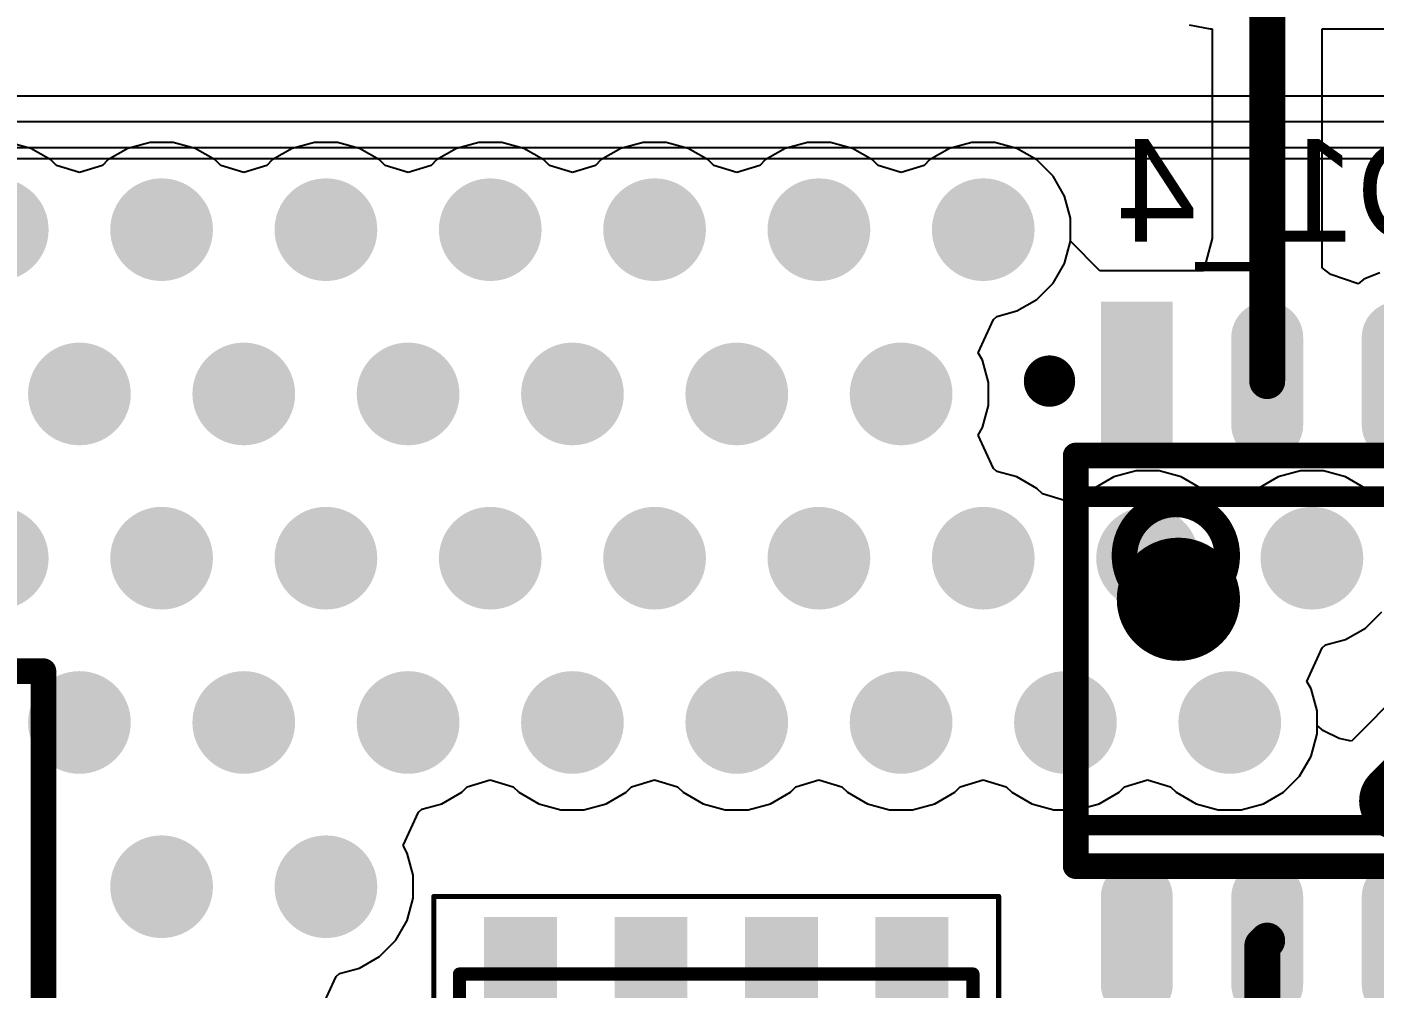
# Model space of a CAD drawing. Header units: inches. Extents: x 0 to 106, y 0 to 106.
# Drawn here: x 23.29 to 36.4, y 48.81 to 58.18 of the extents above; entities that cross this region are included whole.
import ezdxf

# ---------------------------------------------------------------- set-up
doc = ezdxf.new("R2010")
doc.units = ezdxf.units.IN
for name, color, linetype in [('Board Shape', 56, 'Continuous'), ('Bottom Layer', 5, 'Continuous'), ('Bottom Overlay', 54, 'Continuous'), ('Bottom Paste', 16, 'Continuous'), ('Bottom Solder', 6, 'Continuous'), ('Layer 1', 16, 'Continuous'), ('Layer 2', 76, 'Continuous'), ('Mechanical 13', 56, 'Continuous'), ('Mechanical 15', 56, 'Continuous'), ('Top Layer', 1, 'Continuous'), ('Top Overlay', 2, 'Continuous'), ('Top Paste', 8, 'Continuous'), ('Top Solder', 216, 'Continuous'), ('Via Holes', 16, 'Continuous')]:
    doc.layers.add(name, color=color, linetype=linetype)
doc.styles.add('Arial', font='', dxfattribs={"height": 0.2})
doc.styles.get('Arial').set_extended_font_data('Arial')

# ---------------------------------------------------------------- blocks, each defined once
blk = doc.blocks.new('SOIC_8_B_247')
at = {"layer": 'Bottom Layer'}
h = blk.add_hatch(color=5, dxfattribs=at)
edge = h.paths.add_edge_path()
edge.add_arc((-3.15, 1.905), 0.3, 90, 270)
edge.add_line((-3.15, 1.605), (-2.3, 1.605))
edge.add_arc((-2.3, 1.905), 0.3, 270, 450)
edge.add_line((-2.3, 2.205), (-3.15, 2.205))
h = blk.add_hatch(color=5, dxfattribs=at)
edge = h.paths.add_edge_path()
edge.add_arc((2.3, 1.905), 0.3, 90, 270)
edge.add_line((2.3, 1.605), (3.15, 1.605))
edge.add_arc((3.15, 1.905), 0.3, 270, 450)
edge.add_line((3.15, 2.205), (2.3, 2.205))
h = blk.add_hatch(color=5, dxfattribs=at)
edge = h.paths.add_edge_path()
edge.add_arc((-3.15, 0.635), 0.3, 90, 270)
edge.add_line((-3.15, 0.335), (-2.3, 0.335))
edge.add_arc((-2.3, 0.635), 0.3, 270, 450)
edge.add_line((-2.3, 0.935), (-3.15, 0.935))
h = blk.add_hatch(color=5, dxfattribs=at)
edge = h.paths.add_edge_path()
edge.add_arc((2.3, 0.635), 0.3, 90, 270)
edge.add_line((2.3, 0.335), (3.15, 0.335))
edge.add_arc((3.15, 0.635), 0.3, 270, 450)
edge.add_line((3.15, 0.935), (2.3, 0.935))
h = blk.add_hatch(color=5, dxfattribs=at)
edge = h.paths.add_edge_path()
edge.add_arc((-3.15, -0.635), 0.3, 90, 270)
edge.add_line((-3.15, -0.935), (-2.3, -0.935))
edge.add_arc((-2.3, -0.635), 0.3, 270, 450)
edge.add_line((-2.3, -0.335), (-3.15, -0.335))
h = blk.add_hatch(color=5, dxfattribs=at)
edge = h.paths.add_edge_path()
edge.add_arc((2.3, -0.635), 0.3, 90, 270)
edge.add_line((2.3, -0.935), (3.15, -0.935))
edge.add_arc((3.15, -0.635), 0.3, 270, 450)
edge.add_line((3.15, -0.335), (2.3, -0.335))
blk.add_hatch(color=5, dxfattribs=at).paths.add_polyline_path([(-2, -1.605), (-2, -2.205), (-3.45, -2.205), (-3.45, -1.605)])
h = blk.add_hatch(color=5, dxfattribs=at)
edge = h.paths.add_edge_path()
edge.add_arc((2.3, -1.905), 0.3, 90, 270)
edge.add_line((2.3, -2.205), (3.15, -2.205))
edge.add_arc((3.15, -1.905), 0.3, 270, 450)
edge.add_line((3.15, -1.605), (2.3, -1.605))
at = {"layer": 'Bottom Paste'}
h = blk.add_hatch(color=16, dxfattribs=at)
edge = h.paths.add_edge_path()
edge.add_arc((-3.15, 1.905), 0.3, 90, 270)
edge.add_line((-3.15, 1.605), (-2.3, 1.605))
edge.add_arc((-2.3, 1.905), 0.3, 270, 450)
edge.add_line((-2.3, 2.205), (-3.15, 2.205))
h = blk.add_hatch(color=16, dxfattribs=at)
edge = h.paths.add_edge_path()
edge.add_arc((2.3, 1.905), 0.3, 90, 270)
edge.add_line((2.3, 1.605), (3.15, 1.605))
edge.add_arc((3.15, 1.905), 0.3, 270, 450)
edge.add_line((3.15, 2.205), (2.3, 2.205))
h = blk.add_hatch(color=16, dxfattribs=at)
edge = h.paths.add_edge_path()
edge.add_arc((-3.15, 0.635), 0.3, 90, 270)
edge.add_line((-3.15, 0.335), (-2.3, 0.335))
edge.add_arc((-2.3, 0.635), 0.3, 270, 450)
edge.add_line((-2.3, 0.935), (-3.15, 0.935))
h = blk.add_hatch(color=16, dxfattribs=at)
edge = h.paths.add_edge_path()
edge.add_arc((2.3, 0.635), 0.3, 90, 270)
edge.add_line((2.3, 0.335), (3.15, 0.335))
edge.add_arc((3.15, 0.635), 0.3, 270, 450)
edge.add_line((3.15, 0.935), (2.3, 0.935))
h = blk.add_hatch(color=16, dxfattribs=at)
edge = h.paths.add_edge_path()
edge.add_arc((-3.15, -0.635), 0.3, 90, 270)
edge.add_line((-3.15, -0.935), (-2.3, -0.935))
edge.add_arc((-2.3, -0.635), 0.3, 270, 450)
edge.add_line((-2.3, -0.335), (-3.15, -0.335))
h = blk.add_hatch(color=16, dxfattribs=at)
edge = h.paths.add_edge_path()
edge.add_arc((2.3, -0.635), 0.3, 90, 270)
edge.add_line((2.3, -0.935), (3.15, -0.935))
edge.add_arc((3.15, -0.635), 0.3, 270, 450)
edge.add_line((3.15, -0.335), (2.3, -0.335))
blk.add_hatch(color=16, dxfattribs=at).paths.add_polyline_path([(-2, -1.605), (-2, -2.205), (-3.45, -2.205), (-3.45, -1.605)])
h = blk.add_hatch(color=16, dxfattribs=at)
edge = h.paths.add_edge_path()
edge.add_arc((2.3, -1.905), 0.3, 90, 270)
edge.add_line((2.3, -2.205), (3.15, -2.205))
edge.add_arc((3.15, -1.905), 0.3, 270, 450)
edge.add_line((3.15, -1.605), (2.3, -1.605))
at = {"layer": 'Bottom Solder'}
h = blk.add_hatch(color=6, dxfattribs=at)
edge = h.paths.add_edge_path()
edge.add_arc((-3.15, 1.905), 0.35, 90, 270)
edge.add_line((-3.15, 1.555), (-2.3, 1.555))
edge.add_arc((-2.3, 1.905), 0.35, 270, 450)
edge.add_line((-2.3, 2.255), (-3.15, 2.255))
h = blk.add_hatch(color=6, dxfattribs=at)
edge = h.paths.add_edge_path()
edge.add_arc((2.3, 1.905), 0.35, 90, 270)
edge.add_line((2.3, 1.555), (3.15, 1.555))
edge.add_arc((3.15, 1.905), 0.35, 270, 450)
edge.add_line((3.15, 2.255), (2.3, 2.255))
h = blk.add_hatch(color=6, dxfattribs=at)
edge = h.paths.add_edge_path()
edge.add_arc((-3.15, 0.635), 0.35, 90, 270)
edge.add_line((-3.15, 0.285), (-2.3, 0.285))
edge.add_arc((-2.3, 0.635), 0.35, 270, 450)
edge.add_line((-2.3, 0.985), (-3.15, 0.985))
h = blk.add_hatch(color=6, dxfattribs=at)
edge = h.paths.add_edge_path()
edge.add_arc((2.3, 0.635), 0.35, 90, 270)
edge.add_line((2.3, 0.285), (3.15, 0.285))
edge.add_arc((3.15, 0.635), 0.35, 270, 450)
edge.add_line((3.15, 0.985), (2.3, 0.985))
h = blk.add_hatch(color=6, dxfattribs=at)
edge = h.paths.add_edge_path()
edge.add_arc((-3.15, -0.635), 0.35, 90, 270)
edge.add_line((-3.15, -0.985), (-2.3, -0.985))
edge.add_arc((-2.3, -0.635), 0.35, 270, 450)
edge.add_line((-2.3, -0.285), (-3.15, -0.285))
h = blk.add_hatch(color=6, dxfattribs=at)
edge = h.paths.add_edge_path()
edge.add_arc((2.3, -0.635), 0.35, 90, 270)
edge.add_line((2.3, -0.985), (3.15, -0.985))
edge.add_arc((3.15, -0.635), 0.35, 270, 450)
edge.add_line((3.15, -0.285), (2.3, -0.285))
blk.add_hatch(color=6, dxfattribs=at).paths.add_polyline_path([(-1.95, -1.555), (-1.95, -2.255), (-3.5, -2.255), (-3.5, -1.555)])
h = blk.add_hatch(color=6, dxfattribs=at)
edge = h.paths.add_edge_path()
edge.add_arc((2.3, -1.905), 0.35, 90, 270)
edge.add_line((2.3, -2.255), (3.15, -2.255))
edge.add_arc((3.15, -1.905), 0.35, 270, 450)
edge.add_line((3.15, -1.555), (2.3, -1.555))
at = {"layer": 'Bottom Overlay'}
for points in [[(1.6, 2.5, 0.2, 0.2, 0), (-1.6, 2.5, 0.2, 0.2, 0)], [(-1.6, -2.5, 0.2, 0.2, 0), (-1.6, 2.5, 0.2, 0.2, 0)], [(1.6, -2.5, 0.2, 0.2, 0), (1.6, 2.5, 0.2, 0.2, 0)], [(1.6, -2.5, 0.2, 0.2, 0), (-1.6, -2.5, 0.2, 0.2, 0)]]:
    blk.add_lwpolyline(points, format="xyseb", dxfattribs=at)
for points in [[(-1.65, 2.5, 0.1, 0.1, 1), (-1.55, 2.5, 0.1, 0.1, 1)], [(-1.65, 2.5, 0.1, 0.1, 1), (-1.55, 2.5, 0.1, 0.1, 1)], [(1.55, 2.5, 0.1, 0.1, 1), (1.65, 2.5, 0.1, 0.1, 1)], [(1.55, 2.5, 0.1, 0.1, 1), (1.65, 2.5, 0.1, 0.1, 1)], [(-0.3, -1.5, 0.6, 0.6, 1), (-0.9, -1.5, 0.6, 0.6, 1)], [(-1.05, -1.5, 0.3, 0.3, 1), (-0.75, -1.5, 0.3, 0.3, 1)], [(-0.45, -1.5, 0.3, 0.3, 1), (-0.15, -1.5, 0.3, 0.3, 1)], [(-1.65, -2.5, 0.1, 0.1, 1), (-1.55, -2.5, 0.1, 0.1, 1)], [(-1.65, -2.5, 0.1, 0.1, 1), (-1.55, -2.5, 0.1, 0.1, 1)], [(1.55, -2.5, 0.1, 0.1, 1), (1.65, -2.5, 0.1, 0.1, 1)], [(1.55, -2.5, 0.1, 0.1, 1), (1.65, -2.5, 0.1, 0.1, 1)], [(-2.6, -2.755, 0.25, 0.25, 1), (-2.85, -2.755, 0.25, 0.25, 1)], [(-2.913, -2.755, 0.125, 0.125, 1), (-2.788, -2.755, 0.125, 0.125, 1)], [(-2.662, -2.755, 0.125, 0.125, 1), (-2.538, -2.755, 0.125, 0.125, 1)]]:
    blk.add_lwpolyline(points, format="xyseb", close=True, dxfattribs=at)
at = {"layer": 'Mechanical 13'}
for points in [[(-2, -2.5, 0.25, 0.25, 0), (-2, 2.5, 0.25, 0.25, 0)], [(2, 2.5, 0.25, 0.25, 0), (-2, 2.5, 0.25, 0.25, 0)], [(2, -2.5, 0.25, 0.25, 0), (2, 2.5, 0.25, 0.25, 0)], [(2, -2.5, 0.25, 0.25, 0), (-2, -2.5, 0.25, 0.25, 0)]]:
    blk.add_lwpolyline(points, format="xyseb", dxfattribs=at)
for points in [[(-2.063, 2.5, 0.125, 0.125, 1), (-1.938, 2.5, 0.125, 0.125, 1)], [(-2.063, 2.5, 0.125, 0.125, 1), (-1.938, 2.5, 0.125, 0.125, 1)], [(1.937, 2.5, 0.125, 0.125, 1), (2.062, 2.5, 0.125, 0.125, 1)], [(1.937, 2.5, 0.125, 0.125, 1), (2.062, 2.5, 0.125, 0.125, 1)], [(-0.525, -1.525, 0.25, 0.25, 1), (-1.525, -1.525, 0.25, 0.25, 1)], [(-1.587, -1.525, 0.125, 0.125, 1), (-1.463, -1.525, 0.125, 0.125, 1)], [(-0.588, -1.525, 0.125, 0.125, 1), (-0.463, -1.525, 0.125, 0.125, 1)], [(-2.063, -2.5, 0.125, 0.125, 1), (-1.938, -2.5, 0.125, 0.125, 1)], [(-2.063, -2.5, 0.125, 0.125, 1), (-1.938, -2.5, 0.125, 0.125, 1)], [(1.937, -2.5, 0.125, 0.125, 1), (2.062, -2.5, 0.125, 0.125, 1)], [(1.937, -2.5, 0.125, 0.125, 1), (2.062, -2.5, 0.125, 0.125, 1)]]:
    blk.add_lwpolyline(points, format="xyseb", close=True, dxfattribs=at)
blk = doc.blocks.new('XT90PB_M_261')
at = {"layer": 'Top Overlay'}
for points in [[(10.9, 4.95, 0.25, 0.25, 0), (-9.9, 4.95, 0.25, 0.25, 0)], [(-9.9, 0, 0.25, 0.25, 0), (-9.9, 4.95, 0.25, 0.25, 0)]]:
    blk.add_lwpolyline(points, format="xyseb", dxfattribs=at)
blk.add_lwpolyline([(-9.962, 4.95, 0.125, 0.125, 1), (-9.838, 4.95, 0.125, 0.125, 1)], format="xyseb", close=True, dxfattribs=at)
blk.add_lwpolyline([(-9.962, 4.95, 0.125, 0.125, 1), (-9.838, 4.95, 0.125, 0.125, 1)], format="xyseb", close=True, dxfattribs=at)
blk = doc.blocks.new('PQFN_5_6_277')
at = {"layer": 'Top Layer'}
for points in [[(-3.455, 2.21), (-2.035, 2.21), (-2.035, 1.6), (-3.455, 1.6)], [(3.455, 1.6), (2.035, 1.6), (2.035, 2.21), (3.455, 2.21)], [(-1.215, 1.955), (2.535, 1.955), (2.535, -1.955), (-1.215, -1.955)], [(-3.455, 0.94), (-2.035, 0.94), (-2.035, 0.33), (-3.455, 0.33)], [(3.455, 0.33), (2.035, 0.33), (2.035, 0.94), (3.455, 0.94)], [(-3.455, -0.33), (-2.035, -0.33), (-2.035, -0.94), (-3.455, -0.94)], [(3.455, -0.94), (2.035, -0.94), (2.035, -0.33), (3.455, -0.33)], [(-3.455, -1.6), (-2.035, -1.6), (-2.035, -2.21), (-3.455, -2.21)], [(3.455, -2.21), (2.035, -2.21), (2.035, -1.6), (3.455, -1.6)]]:
    blk.add_hatch(color=1, dxfattribs=at).paths.add_polyline_path(points)
at = {"layer": 'Top Paste'}
for points in [[(-3.455, 2.21), (-2.035, 2.21), (-2.035, 1.6), (-3.455, 1.6)], [(3.455, 1.6), (2.035, 1.6), (2.035, 2.21), (3.455, 2.21)], [(-3.455, 0.94), (-2.035, 0.94), (-2.035, 0.33), (-3.455, 0.33)], [(3.455, 0.33), (2.035, 0.33), (2.035, 0.94), (3.455, 0.94)], [(-3.455, -0.33), (-2.035, -0.33), (-2.035, -0.94), (-3.455, -0.94)], [(3.455, -0.94), (2.035, -0.94), (2.035, -0.33), (3.455, -0.33)], [(-3.455, -1.6), (-2.035, -1.6), (-2.035, -2.21), (-3.455, -2.21)], [(3.455, -2.21), (2.035, -2.21), (2.035, -1.6), (3.455, -1.6)]]:
    blk.add_hatch(color=8, dxfattribs=at).paths.add_polyline_path(points)
at = {"layer": 'Top Solder'}
for points in [[(-3.505, 2.26), (-1.985, 2.26), (-1.985, 1.55), (-3.505, 1.55)], [(3.505, 1.55), (1.985, 1.55), (1.985, 2.26), (3.505, 2.26)], [(-1.265, 2.005), (2.585, 2.005), (2.585, -2.005), (-1.265, -2.005)], [(-3.505, 0.99), (-1.985, 0.99), (-1.985, 0.28), (-3.505, 0.28)], [(3.505, 0.28), (1.985, 0.28), (1.985, 0.99), (3.505, 0.99)], [(-3.505, -0.28), (-1.985, -0.28), (-1.985, -0.99), (-3.505, -0.99)], [(3.505, -0.99), (1.985, -0.99), (1.985, -0.28), (3.505, -0.28)], [(-3.505, -1.55), (-1.985, -1.55), (-1.985, -2.26), (-3.505, -2.26)], [(3.505, -2.26), (1.985, -2.26), (1.985, -1.55), (3.505, -1.55)]]:
    blk.add_hatch(color=216, dxfattribs=at).paths.add_polyline_path(points)
at = {"layer": 'Mechanical 13'}
for points in [[(-2.95, 2.5, 0.127, 0.127, 0), (2.95, 2.5, 0.127, 0.127, 0)], [(-2.95, 2.5, 0.127, 0.127, 0), (-2.95, -2.5, 0.127, 0.127, 0)], [(2.95, 2.5, 0.127, 0.127, 0), (2.95, -2.5, 0.127, 0.127, 0)], [(-2.95, -2.5, 0.127, 0.127, 0), (2.95, -2.5, 0.127, 0.127, 0)]]:
    blk.add_lwpolyline(points, format="xyseb", dxfattribs=at)
for points in [[(-2.982, 2.5, 0.0635, 0.0635, 1), (-2.918, 2.5, 0.0635, 0.0635, 1)], [(-2.982, 2.5, 0.0635, 0.0635, 1), (-2.918, 2.5, 0.0635, 0.0635, 1)], [(2.918, 2.5, 0.0635, 0.0635, 1), (2.982, 2.5, 0.0635, 0.0635, 1)], [(2.918, 2.5, 0.0635, 0.0635, 1), (2.982, 2.5, 0.0635, 0.0635, 1)], [(-3.805, 1.905, 0.2, 0.2, 1), (-4.005, 1.905, 0.2, 0.2, 1)], [(-4.055, 1.905, 0.1, 0.1, 1), (-3.955, 1.905, 0.1, 0.1, 1)], [(-3.855, 1.905, 0.1, 0.1, 1), (-3.755, 1.905, 0.1, 0.1, 1)], [(-2.982, -2.5, 0.0635, 0.0635, 1), (-2.918, -2.5, 0.0635, 0.0635, 1)], [(-2.982, -2.5, 0.0635, 0.0635, 1), (-2.918, -2.5, 0.0635, 0.0635, 1)], [(2.918, -2.5, 0.0635, 0.0635, 1), (2.982, -2.5, 0.0635, 0.0635, 1)], [(2.918, -2.5, 0.0635, 0.0635, 1), (2.982, -2.5, 0.0635, 0.0635, 1)]]:
    blk.add_lwpolyline(points, format="xyseb", close=True, dxfattribs=at)
at = {"layer": 'Mechanical 15'}
for points in [[(-3.705, 2.75, 0.05, 0.05, 0), (3.705, 2.75, 0.05, 0.05, 0)], [(-3.705, 2.75, 0.05, 0.05, 0), (-3.705, -2.75, 0.05, 0.05, 0)], [(3.705, 2.75, 0.05, 0.05, 0), (3.705, -2.75, 0.05, 0.05, 0)], [(-3.705, -2.75, 0.05, 0.05, 0), (3.705, -2.75, 0.05, 0.05, 0)]]:
    blk.add_lwpolyline(points, format="xyseb", dxfattribs=at)
for points in [[(-3.717, 2.75, 0.025, 0.025, 1), (-3.692, 2.75, 0.025, 0.025, 1)], [(-3.717, 2.75, 0.025, 0.025, 1), (-3.692, 2.75, 0.025, 0.025, 1)], [(3.692, 2.75, 0.025, 0.025, 1), (3.717, 2.75, 0.025, 0.025, 1)], [(3.692, 2.75, 0.025, 0.025, 1), (3.717, 2.75, 0.025, 0.025, 1)], [(-3.717, -2.75, 0.025, 0.025, 1), (-3.692, -2.75, 0.025, 0.025, 1)], [(-3.717, -2.75, 0.025, 0.025, 1), (-3.692, -2.75, 0.025, 0.025, 1)], [(3.692, -2.75, 0.025, 0.025, 1), (3.717, -2.75, 0.025, 0.025, 1)], [(3.692, -2.75, 0.025, 0.025, 1), (3.717, -2.75, 0.025, 0.025, 1)]]:
    blk.add_lwpolyline(points, format="xyseb", close=True, dxfattribs=at)
at = {"layer": 'Top Overlay'}
for points in [[(-1.651, 2.54, 0.15, 0.15, 0), (1.905, 2.54, 0.15, 0.15, 0)], [(-1.651, -2.54, 0.15, 0.15, 0), (1.905, -2.54, 0.15, 0.15, 0)]]:
    blk.add_lwpolyline(points, format="xyseb", dxfattribs=at)
for points in [[(-1.689, 2.54, 0.075, 0.075, 1), (-1.613, 2.54, 0.075, 0.075, 1)], [(1.867, 2.54, 0.075, 0.075, 1), (1.943, 2.54, 0.075, 0.075, 1)], [(-3.805, 1.905, 0.2, 0.2, 1), (-4.005, 1.905, 0.2, 0.2, 1)], [(-4.055, 1.905, 0.1, 0.1, 1), (-3.955, 1.905, 0.1, 0.1, 1)], [(-3.855, 1.905, 0.1, 0.1, 1), (-3.755, 1.905, 0.1, 0.1, 1)], [(-1.689, -2.54, 0.075, 0.075, 1), (-1.613, -2.54, 0.075, 0.075, 1)], [(1.867, -2.54, 0.075, 0.075, 1), (1.943, -2.54, 0.075, 0.075, 1)]]:
    blk.add_lwpolyline(points, format="xyseb", close=True, dxfattribs=at)
at = {"layer": 'Top Paste'}
for p, q in [((-0.865, 0.175), (-0.865, 1.615)), ((-0.865, 1.615), (0.235, 1.615)), ((0.235, 1.615), (0.235, 0.175)), ((0.585, 0.175), (0.585, 1.615)), ((0.585, 1.615), (1.685, 1.615)), ((1.685, 1.615), (1.685, 0.175)), ((0.235, 0.175), (-0.865, 0.175)), ((1.685, 0.175), (0.585, 0.175)), ((-0.865, -1.615), (-0.865, -0.175)), ((-0.865, -0.175), (0.235, -0.175)), ((0.235, -0.175), (0.235, -1.615)), ((0.585, -1.615), (0.585, -0.175)), ((0.585, -0.175), (1.685, -0.175)), ((1.685, -0.175), (1.685, -1.615)), ((0.235, -1.615), (-0.865, -1.615)), ((1.685, -1.615), (0.585, -1.615))]:
    blk.add_line(p, q, dxfattribs=at)

msp = doc.modelspace()

# ---------------------------------------------------------------- hatches: boundary and pattern name
at = {"layer": 'Bottom Layer'}
h = msp.add_hatch(color=5, dxfattribs=at)
edge = h.paths.add_edge_path()
edge.add_arc((23, 56.2), 0.5, 0, 360)
h = msp.add_hatch(color=5, dxfattribs=at)
edge = h.paths.add_edge_path()
edge.add_arc((24.6, 56.2), 0.5, 0, 360)
h = msp.add_hatch(color=5, dxfattribs=at)
edge = h.paths.add_edge_path()
edge.add_arc((26.2, 56.2), 0.5, 0, 360)
h = msp.add_hatch(color=5, dxfattribs=at)
edge = h.paths.add_edge_path()
edge.add_arc((27.8, 56.2), 0.5, 0, 360)
h = msp.add_hatch(color=5, dxfattribs=at)
edge = h.paths.add_edge_path()
edge.add_arc((29.4, 56.2), 0.5, 0, 360)
h = msp.add_hatch(color=5, dxfattribs=at)
edge = h.paths.add_edge_path()
edge.add_arc((31, 56.2), 0.5, 0, 360)
h = msp.add_hatch(color=5, dxfattribs=at)
edge = h.paths.add_edge_path()
edge.add_arc((32.6, 56.2), 0.5, 0, 360)
h = msp.add_hatch(color=5, dxfattribs=at)
edge = h.paths.add_edge_path()
edge.add_arc((23.8, 54.6), 0.5, 0, 360)
h = msp.add_hatch(color=5, dxfattribs=at)
edge = h.paths.add_edge_path()
edge.add_arc((25.4, 54.6), 0.5, 0, 360)
h = msp.add_hatch(color=5, dxfattribs=at)
edge = h.paths.add_edge_path()
edge.add_arc((27, 54.6), 0.5, 0, 360)
h = msp.add_hatch(color=5, dxfattribs=at)
edge = h.paths.add_edge_path()
edge.add_arc((28.6, 54.6), 0.5, 0, 360)
h = msp.add_hatch(color=5, dxfattribs=at)
edge = h.paths.add_edge_path()
edge.add_arc((30.2, 54.6), 0.5, 0, 360)
h = msp.add_hatch(color=5, dxfattribs=at)
edge = h.paths.add_edge_path()
edge.add_arc((31.8, 54.6), 0.5, 0, 360)
h = msp.add_hatch(color=5, dxfattribs=at)
edge = h.paths.add_edge_path()
edge.add_arc((23, 53), 0.5, 0, 360)
h = msp.add_hatch(color=5, dxfattribs=at)
edge = h.paths.add_edge_path()
edge.add_arc((24.6, 53), 0.5, 0, 360)
h = msp.add_hatch(color=5, dxfattribs=at)
edge = h.paths.add_edge_path()
edge.add_arc((26.2, 53), 0.5, 0, 360)
h = msp.add_hatch(color=5, dxfattribs=at)
edge = h.paths.add_edge_path()
edge.add_arc((27.8, 53), 0.5, 0, 360)
h = msp.add_hatch(color=5, dxfattribs=at)
edge = h.paths.add_edge_path()
edge.add_arc((29.4, 53), 0.5, 0, 360)
h = msp.add_hatch(color=5, dxfattribs=at)
edge = h.paths.add_edge_path()
edge.add_arc((31, 53), 0.5, 0, 360)
h = msp.add_hatch(color=5, dxfattribs=at)
edge = h.paths.add_edge_path()
edge.add_arc((32.6, 53), 0.5, 0, 360)
h = msp.add_hatch(color=5, dxfattribs=at)
edge = h.paths.add_edge_path()
edge.add_arc((34.2, 53), 0.5, 0, 360)
h = msp.add_hatch(color=5, dxfattribs=at)
edge = h.paths.add_edge_path()
edge.add_arc((35.8, 53), 0.5, 0, 360)
h = msp.add_hatch(color=5, dxfattribs=at)
edge = h.paths.add_edge_path()
edge.add_arc((23.8, 51.4), 0.5, 0, 360)
h = msp.add_hatch(color=5, dxfattribs=at)
edge = h.paths.add_edge_path()
edge.add_arc((25.4, 51.4), 0.5, 0, 360)
h = msp.add_hatch(color=5, dxfattribs=at)
edge = h.paths.add_edge_path()
edge.add_arc((27, 51.4), 0.5, 0, 360)
h = msp.add_hatch(color=5, dxfattribs=at)
edge = h.paths.add_edge_path()
edge.add_arc((28.6, 51.4), 0.5, 0, 360)
h = msp.add_hatch(color=5, dxfattribs=at)
edge = h.paths.add_edge_path()
edge.add_arc((30.2, 51.4), 0.5, 0, 360)
h = msp.add_hatch(color=5, dxfattribs=at)
edge = h.paths.add_edge_path()
edge.add_arc((31.8, 51.4), 0.5, 0, 360)
h = msp.add_hatch(color=5, dxfattribs=at)
edge = h.paths.add_edge_path()
edge.add_arc((33.4, 51.4), 0.5, 0, 360)
h = msp.add_hatch(color=5, dxfattribs=at)
edge = h.paths.add_edge_path()
edge.add_arc((35, 51.4), 0.5, 0, 360)
h = msp.add_hatch(color=5, dxfattribs=at)
edge = h.paths.add_edge_path()
edge.add_arc((24.6, 49.8), 0.5, 0, 360)
h = msp.add_hatch(color=5, dxfattribs=at)
edge = h.paths.add_edge_path()
edge.add_arc((26.2, 49.8), 0.5, 0, 360)
at = {"layer": 'Layer 1'}
h = msp.add_hatch(color=16, dxfattribs=at)
edge = h.paths.add_edge_path()
edge.add_arc((23, 56.2), 0.5, 0, 360)
h = msp.add_hatch(color=16, dxfattribs=at)
edge = h.paths.add_edge_path()
edge.add_arc((24.6, 56.2), 0.5, 0, 360)
h = msp.add_hatch(color=16, dxfattribs=at)
edge = h.paths.add_edge_path()
edge.add_arc((26.2, 56.2), 0.5, 0, 360)
h = msp.add_hatch(color=16, dxfattribs=at)
edge = h.paths.add_edge_path()
edge.add_arc((27.8, 56.2), 0.5, 0, 360)
h = msp.add_hatch(color=16, dxfattribs=at)
edge = h.paths.add_edge_path()
edge.add_arc((29.4, 56.2), 0.5, 0, 360)
h = msp.add_hatch(color=16, dxfattribs=at)
edge = h.paths.add_edge_path()
edge.add_arc((31, 56.2), 0.5, 0, 360)
h = msp.add_hatch(color=16, dxfattribs=at)
edge = h.paths.add_edge_path()
edge.add_arc((32.6, 56.2), 0.5, 0, 360)
h = msp.add_hatch(color=16, dxfattribs=at)
edge = h.paths.add_edge_path()
edge.add_arc((23.8, 54.6), 0.5, 0, 360)
h = msp.add_hatch(color=16, dxfattribs=at)
edge = h.paths.add_edge_path()
edge.add_arc((25.4, 54.6), 0.5, 0, 360)
h = msp.add_hatch(color=16, dxfattribs=at)
edge = h.paths.add_edge_path()
edge.add_arc((27, 54.6), 0.5, 0, 360)
h = msp.add_hatch(color=16, dxfattribs=at)
edge = h.paths.add_edge_path()
edge.add_arc((28.6, 54.6), 0.5, 0, 360)
h = msp.add_hatch(color=16, dxfattribs=at)
edge = h.paths.add_edge_path()
edge.add_arc((30.2, 54.6), 0.5, 0, 360)
h = msp.add_hatch(color=16, dxfattribs=at)
edge = h.paths.add_edge_path()
edge.add_arc((31.8, 54.6), 0.5, 0, 360)
h = msp.add_hatch(color=16, dxfattribs=at)
edge = h.paths.add_edge_path()
edge.add_arc((23, 53), 0.5, 0, 360)
h = msp.add_hatch(color=16, dxfattribs=at)
edge = h.paths.add_edge_path()
edge.add_arc((24.6, 53), 0.5, 0, 360)
h = msp.add_hatch(color=16, dxfattribs=at)
edge = h.paths.add_edge_path()
edge.add_arc((26.2, 53), 0.5, 0, 360)
h = msp.add_hatch(color=16, dxfattribs=at)
edge = h.paths.add_edge_path()
edge.add_arc((27.8, 53), 0.5, 0, 360)
h = msp.add_hatch(color=16, dxfattribs=at)
edge = h.paths.add_edge_path()
edge.add_arc((29.4, 53), 0.5, 0, 360)
h = msp.add_hatch(color=16, dxfattribs=at)
edge = h.paths.add_edge_path()
edge.add_arc((31, 53), 0.5, 0, 360)
h = msp.add_hatch(color=16, dxfattribs=at)
edge = h.paths.add_edge_path()
edge.add_arc((32.6, 53), 0.5, 0, 360)
h = msp.add_hatch(color=16, dxfattribs=at)
edge = h.paths.add_edge_path()
edge.add_arc((34.2, 53), 0.5, 0, 360)
h = msp.add_hatch(color=16, dxfattribs=at)
edge = h.paths.add_edge_path()
edge.add_arc((35.8, 53), 0.5, 0, 360)
h = msp.add_hatch(color=16, dxfattribs=at)
edge = h.paths.add_edge_path()
edge.add_arc((23.8, 51.4), 0.5, 0, 360)
h = msp.add_hatch(color=16, dxfattribs=at)
edge = h.paths.add_edge_path()
edge.add_arc((25.4, 51.4), 0.5, 0, 360)
h = msp.add_hatch(color=16, dxfattribs=at)
edge = h.paths.add_edge_path()
edge.add_arc((27, 51.4), 0.5, 0, 360)
h = msp.add_hatch(color=16, dxfattribs=at)
edge = h.paths.add_edge_path()
edge.add_arc((28.6, 51.4), 0.5, 0, 360)
h = msp.add_hatch(color=16, dxfattribs=at)
edge = h.paths.add_edge_path()
edge.add_arc((30.2, 51.4), 0.5, 0, 360)
h = msp.add_hatch(color=16, dxfattribs=at)
edge = h.paths.add_edge_path()
edge.add_arc((31.8, 51.4), 0.5, 0, 360)
h = msp.add_hatch(color=16, dxfattribs=at)
edge = h.paths.add_edge_path()
edge.add_arc((33.4, 51.4), 0.5, 0, 360)
h = msp.add_hatch(color=16, dxfattribs=at)
edge = h.paths.add_edge_path()
edge.add_arc((35, 51.4), 0.5, 0, 360)
h = msp.add_hatch(color=16, dxfattribs=at)
edge = h.paths.add_edge_path()
edge.add_arc((24.6, 49.8), 0.5, 0, 360)
h = msp.add_hatch(color=16, dxfattribs=at)
edge = h.paths.add_edge_path()
edge.add_arc((26.2, 49.8), 0.5, 0, 360)
at = {"layer": 'Layer 2'}
h = msp.add_hatch(color=76, dxfattribs=at)
edge = h.paths.add_edge_path()
edge.add_arc((23, 56.2), 0.5, 0, 360)
h = msp.add_hatch(color=76, dxfattribs=at)
edge = h.paths.add_edge_path()
edge.add_arc((24.6, 56.2), 0.5, 0, 360)
h = msp.add_hatch(color=76, dxfattribs=at)
edge = h.paths.add_edge_path()
edge.add_arc((26.2, 56.2), 0.5, 0, 360)
h = msp.add_hatch(color=76, dxfattribs=at)
edge = h.paths.add_edge_path()
edge.add_arc((27.8, 56.2), 0.5, 0, 360)
h = msp.add_hatch(color=76, dxfattribs=at)
edge = h.paths.add_edge_path()
edge.add_arc((29.4, 56.2), 0.5, 0, 360)
h = msp.add_hatch(color=76, dxfattribs=at)
edge = h.paths.add_edge_path()
edge.add_arc((31, 56.2), 0.5, 0, 360)
h = msp.add_hatch(color=76, dxfattribs=at)
edge = h.paths.add_edge_path()
edge.add_arc((32.6, 56.2), 0.5, 0, 360)
h = msp.add_hatch(color=76, dxfattribs=at)
edge = h.paths.add_edge_path()
edge.add_arc((23.8, 54.6), 0.5, 0, 360)
h = msp.add_hatch(color=76, dxfattribs=at)
edge = h.paths.add_edge_path()
edge.add_arc((25.4, 54.6), 0.5, 0, 360)
h = msp.add_hatch(color=76, dxfattribs=at)
edge = h.paths.add_edge_path()
edge.add_arc((27, 54.6), 0.5, 0, 360)
h = msp.add_hatch(color=76, dxfattribs=at)
edge = h.paths.add_edge_path()
edge.add_arc((28.6, 54.6), 0.5, 0, 360)
h = msp.add_hatch(color=76, dxfattribs=at)
edge = h.paths.add_edge_path()
edge.add_arc((30.2, 54.6), 0.5, 0, 360)
h = msp.add_hatch(color=76, dxfattribs=at)
edge = h.paths.add_edge_path()
edge.add_arc((31.8, 54.6), 0.5, 0, 360)
h = msp.add_hatch(color=76, dxfattribs=at)
edge = h.paths.add_edge_path()
edge.add_arc((23, 53), 0.5, 0, 360)
h = msp.add_hatch(color=76, dxfattribs=at)
edge = h.paths.add_edge_path()
edge.add_arc((24.6, 53), 0.5, 0, 360)
h = msp.add_hatch(color=76, dxfattribs=at)
edge = h.paths.add_edge_path()
edge.add_arc((26.2, 53), 0.5, 0, 360)
h = msp.add_hatch(color=76, dxfattribs=at)
edge = h.paths.add_edge_path()
edge.add_arc((27.8, 53), 0.5, 0, 360)
h = msp.add_hatch(color=76, dxfattribs=at)
edge = h.paths.add_edge_path()
edge.add_arc((29.4, 53), 0.5, 0, 360)
h = msp.add_hatch(color=76, dxfattribs=at)
edge = h.paths.add_edge_path()
edge.add_arc((31, 53), 0.5, 0, 360)
h = msp.add_hatch(color=76, dxfattribs=at)
edge = h.paths.add_edge_path()
edge.add_arc((32.6, 53), 0.5, 0, 360)
h = msp.add_hatch(color=76, dxfattribs=at)
edge = h.paths.add_edge_path()
edge.add_arc((34.2, 53), 0.5, 0, 360)
h = msp.add_hatch(color=76, dxfattribs=at)
edge = h.paths.add_edge_path()
edge.add_arc((35.8, 53), 0.5, 0, 360)
h = msp.add_hatch(color=76, dxfattribs=at)
edge = h.paths.add_edge_path()
edge.add_arc((23.8, 51.4), 0.5, 0, 360)
h = msp.add_hatch(color=76, dxfattribs=at)
edge = h.paths.add_edge_path()
edge.add_arc((25.4, 51.4), 0.5, 0, 360)
h = msp.add_hatch(color=76, dxfattribs=at)
edge = h.paths.add_edge_path()
edge.add_arc((27, 51.4), 0.5, 0, 360)
h = msp.add_hatch(color=76, dxfattribs=at)
edge = h.paths.add_edge_path()
edge.add_arc((28.6, 51.4), 0.5, 0, 360)
h = msp.add_hatch(color=76, dxfattribs=at)
edge = h.paths.add_edge_path()
edge.add_arc((30.2, 51.4), 0.5, 0, 360)
h = msp.add_hatch(color=76, dxfattribs=at)
edge = h.paths.add_edge_path()
edge.add_arc((31.8, 51.4), 0.5, 0, 360)
h = msp.add_hatch(color=76, dxfattribs=at)
edge = h.paths.add_edge_path()
edge.add_arc((33.4, 51.4), 0.5, 0, 360)
h = msp.add_hatch(color=76, dxfattribs=at)
edge = h.paths.add_edge_path()
edge.add_arc((35, 51.4), 0.5, 0, 360)
h = msp.add_hatch(color=76, dxfattribs=at)
edge = h.paths.add_edge_path()
edge.add_arc((24.6, 49.8), 0.5, 0, 360)
h = msp.add_hatch(color=76, dxfattribs=at)
edge = h.paths.add_edge_path()
edge.add_arc((26.2, 49.8), 0.5, 0, 360)
at = {"layer": 'Top Layer'}
h = msp.add_hatch(color=1, dxfattribs=at)
edge = h.paths.add_edge_path()
edge.add_arc((23, 56.2), 0.5, 0, 360)
h = msp.add_hatch(color=1, dxfattribs=at)
edge = h.paths.add_edge_path()
edge.add_arc((24.6, 56.2), 0.5, 0, 360)
h = msp.add_hatch(color=1, dxfattribs=at)
edge = h.paths.add_edge_path()
edge.add_arc((26.2, 56.2), 0.5, 0, 360)
h = msp.add_hatch(color=1, dxfattribs=at)
edge = h.paths.add_edge_path()
edge.add_arc((27.8, 56.2), 0.5, 0, 360)
h = msp.add_hatch(color=1, dxfattribs=at)
edge = h.paths.add_edge_path()
edge.add_arc((29.4, 56.2), 0.5, 0, 360)
h = msp.add_hatch(color=1, dxfattribs=at)
edge = h.paths.add_edge_path()
edge.add_arc((31, 56.2), 0.5, 0, 360)
h = msp.add_hatch(color=1, dxfattribs=at)
edge = h.paths.add_edge_path()
edge.add_arc((32.6, 56.2), 0.5, 0, 360)
h = msp.add_hatch(color=1, dxfattribs=at)
edge = h.paths.add_edge_path()
edge.add_arc((23.8, 54.6), 0.5, 0, 360)
h = msp.add_hatch(color=1, dxfattribs=at)
edge = h.paths.add_edge_path()
edge.add_arc((25.4, 54.6), 0.5, 0, 360)
h = msp.add_hatch(color=1, dxfattribs=at)
edge = h.paths.add_edge_path()
edge.add_arc((27, 54.6), 0.5, 0, 360)
h = msp.add_hatch(color=1, dxfattribs=at)
edge = h.paths.add_edge_path()
edge.add_arc((28.6, 54.6), 0.5, 0, 360)
h = msp.add_hatch(color=1, dxfattribs=at)
edge = h.paths.add_edge_path()
edge.add_arc((30.2, 54.6), 0.5, 0, 360)
h = msp.add_hatch(color=1, dxfattribs=at)
edge = h.paths.add_edge_path()
edge.add_arc((31.8, 54.6), 0.5, 0, 360)
h = msp.add_hatch(color=1, dxfattribs=at)
edge = h.paths.add_edge_path()
edge.add_arc((23, 53), 0.5, 0, 360)
h = msp.add_hatch(color=1, dxfattribs=at)
edge = h.paths.add_edge_path()
edge.add_arc((24.6, 53), 0.5, 0, 360)
h = msp.add_hatch(color=1, dxfattribs=at)
edge = h.paths.add_edge_path()
edge.add_arc((26.2, 53), 0.5, 0, 360)
h = msp.add_hatch(color=1, dxfattribs=at)
edge = h.paths.add_edge_path()
edge.add_arc((27.8, 53), 0.5, 0, 360)
h = msp.add_hatch(color=1, dxfattribs=at)
edge = h.paths.add_edge_path()
edge.add_arc((29.4, 53), 0.5, 0, 360)
h = msp.add_hatch(color=1, dxfattribs=at)
edge = h.paths.add_edge_path()
edge.add_arc((31, 53), 0.5, 0, 360)
h = msp.add_hatch(color=1, dxfattribs=at)
edge = h.paths.add_edge_path()
edge.add_arc((32.6, 53), 0.5, 0, 360)
h = msp.add_hatch(color=1, dxfattribs=at)
edge = h.paths.add_edge_path()
edge.add_arc((34.2, 53), 0.5, 0, 360)
h = msp.add_hatch(color=1, dxfattribs=at)
edge = h.paths.add_edge_path()
edge.add_arc((35.8, 53), 0.5, 0, 360)
h = msp.add_hatch(color=1, dxfattribs=at)
edge = h.paths.add_edge_path()
edge.add_arc((23.8, 51.4), 0.5, 0, 360)
h = msp.add_hatch(color=1, dxfattribs=at)
edge = h.paths.add_edge_path()
edge.add_arc((25.4, 51.4), 0.5, 0, 360)
h = msp.add_hatch(color=1, dxfattribs=at)
edge = h.paths.add_edge_path()
edge.add_arc((27, 51.4), 0.5, 0, 360)
h = msp.add_hatch(color=1, dxfattribs=at)
edge = h.paths.add_edge_path()
edge.add_arc((28.6, 51.4), 0.5, 0, 360)
h = msp.add_hatch(color=1, dxfattribs=at)
edge = h.paths.add_edge_path()
edge.add_arc((30.2, 51.4), 0.5, 0, 360)
h = msp.add_hatch(color=1, dxfattribs=at)
edge = h.paths.add_edge_path()
edge.add_arc((31.8, 51.4), 0.5, 0, 360)
h = msp.add_hatch(color=1, dxfattribs=at)
edge = h.paths.add_edge_path()
edge.add_arc((33.4, 51.4), 0.5, 0, 360)
h = msp.add_hatch(color=1, dxfattribs=at)
edge = h.paths.add_edge_path()
edge.add_arc((35, 51.4), 0.5, 0, 360)
h = msp.add_hatch(color=1, dxfattribs=at)
edge = h.paths.add_edge_path()
edge.add_arc((24.6, 49.8), 0.5, 0, 360)
h = msp.add_hatch(color=1, dxfattribs=at)
edge = h.paths.add_edge_path()
edge.add_arc((26.2, 49.8), 0.5, 0, 360)
at = {"layer": 'Via Holes'}
h = msp.add_hatch(color=7, dxfattribs=at)
edge = h.paths.add_edge_path()
edge.add_arc((24.6, 56.2), 0.25, 0, 360)
h = msp.add_hatch(color=7, dxfattribs=at)
edge = h.paths.add_edge_path()
edge.add_arc((26.2, 56.2), 0.25, 0, 360)
h = msp.add_hatch(color=7, dxfattribs=at)
edge = h.paths.add_edge_path()
edge.add_arc((27.8, 56.2), 0.25, 0, 360)
h = msp.add_hatch(color=7, dxfattribs=at)
edge = h.paths.add_edge_path()
edge.add_arc((29.4, 56.2), 0.25, 0, 360)
h = msp.add_hatch(color=7, dxfattribs=at)
edge = h.paths.add_edge_path()
edge.add_arc((31, 56.2), 0.25, 0, 360)
h = msp.add_hatch(color=7, dxfattribs=at)
edge = h.paths.add_edge_path()
edge.add_arc((32.6, 56.2), 0.25, 0, 360)
h = msp.add_hatch(color=7, dxfattribs=at)
edge = h.paths.add_edge_path()
edge.add_arc((23.8, 54.6), 0.25, 0, 360)
h = msp.add_hatch(color=7, dxfattribs=at)
edge = h.paths.add_edge_path()
edge.add_arc((25.4, 54.6), 0.25, 0, 360)
h = msp.add_hatch(color=7, dxfattribs=at)
edge = h.paths.add_edge_path()
edge.add_arc((27, 54.6), 0.25, 0, 360)
h = msp.add_hatch(color=7, dxfattribs=at)
edge = h.paths.add_edge_path()
edge.add_arc((28.6, 54.6), 0.25, 0, 360)
h = msp.add_hatch(color=7, dxfattribs=at)
edge = h.paths.add_edge_path()
edge.add_arc((30.2, 54.6), 0.25, 0, 360)
h = msp.add_hatch(color=7, dxfattribs=at)
edge = h.paths.add_edge_path()
edge.add_arc((31.8, 54.6), 0.25, 0, 360)
h = msp.add_hatch(color=7, dxfattribs=at)
edge = h.paths.add_edge_path()
edge.add_arc((24.6, 53), 0.25, 0, 360)
h = msp.add_hatch(color=7, dxfattribs=at)
edge = h.paths.add_edge_path()
edge.add_arc((26.2, 53), 0.25, 0, 360)
h = msp.add_hatch(color=7, dxfattribs=at)
edge = h.paths.add_edge_path()
edge.add_arc((27.8, 53), 0.25, 0, 360)
h = msp.add_hatch(color=7, dxfattribs=at)
edge = h.paths.add_edge_path()
edge.add_arc((29.4, 53), 0.25, 0, 360)
h = msp.add_hatch(color=7, dxfattribs=at)
edge = h.paths.add_edge_path()
edge.add_arc((31, 53), 0.25, 0, 360)
h = msp.add_hatch(color=7, dxfattribs=at)
edge = h.paths.add_edge_path()
edge.add_arc((32.6, 53), 0.25, 0, 360)
h = msp.add_hatch(color=7, dxfattribs=at)
edge = h.paths.add_edge_path()
edge.add_arc((34.2, 53), 0.25, 0, 360)
h = msp.add_hatch(color=7, dxfattribs=at)
edge = h.paths.add_edge_path()
edge.add_arc((35.8, 53), 0.25, 0, 360)
h = msp.add_hatch(color=7, dxfattribs=at)
edge = h.paths.add_edge_path()
edge.add_arc((23.8, 51.4), 0.25, 0, 360)
h = msp.add_hatch(color=7, dxfattribs=at)
edge = h.paths.add_edge_path()
edge.add_arc((25.4, 51.4), 0.25, 0, 360)
h = msp.add_hatch(color=7, dxfattribs=at)
edge = h.paths.add_edge_path()
edge.add_arc((27, 51.4), 0.25, 0, 360)
h = msp.add_hatch(color=7, dxfattribs=at)
edge = h.paths.add_edge_path()
edge.add_arc((28.6, 51.4), 0.25, 0, 360)
h = msp.add_hatch(color=7, dxfattribs=at)
edge = h.paths.add_edge_path()
edge.add_arc((30.2, 51.4), 0.25, 0, 360)
h = msp.add_hatch(color=7, dxfattribs=at)
edge = h.paths.add_edge_path()
edge.add_arc((31.8, 51.4), 0.25, 0, 360)
h = msp.add_hatch(color=7, dxfattribs=at)
edge = h.paths.add_edge_path()
edge.add_arc((33.4, 51.4), 0.25, 0, 360)
h = msp.add_hatch(color=7, dxfattribs=at)
edge = h.paths.add_edge_path()
edge.add_arc((35, 51.4), 0.25, 0, 360)
h = msp.add_hatch(color=7, dxfattribs=at)
edge = h.paths.add_edge_path()
edge.add_arc((24.6, 49.8), 0.25, 0, 360)
h = msp.add_hatch(color=7, dxfattribs=at)
edge = h.paths.add_edge_path()
edge.add_arc((26.2, 49.8), 0.25, 0, 360)

# ---------------------------------------------------------------- linework, layer by layer
at = {"layer": 'Board Shape'}
msp.add_lwpolyline([(29.284, 5.602, 0.2, 0.2, -0.680615), (37.984, 103.828, 0.2, 0.2, 0)], format="xyseb", dxfattribs=at)
at = {"layer": 'Bottom Layer'}
for p, q in [((34.605, 58.195), (34.81, 58.155)), ((34.81, 58.155), (34.83, 58.155)), ((34.83, 58.155), (34.83, 56.115)), ((35.9, 55.83), (35.9, 58.155)), ((35.9, 58.155), (37.37, 58.155)), ((23.328, 56.992), (23.112, 57.05)), ((23.522, 56.88), (23.328, 56.992)), ((24.272, 56.992), (24.078, 56.88)), ((24.488, 57.05), (24.272, 56.992)), ((24.712, 57.05), (24.488, 57.05)), ((24.928, 56.992), (24.712, 57.05)), ((25.122, 56.88), (24.928, 56.992)), ((25.872, 56.992), (25.678, 56.88)), ((26.088, 57.05), (25.872, 56.992)), ((26.312, 57.05), (26.088, 57.05)), ((26.528, 56.992), (26.312, 57.05)), ((26.722, 56.88), (26.528, 56.992)), ((27.472, 56.992), (27.278, 56.88)), ((27.688, 57.05), (27.472, 56.992)), ((27.912, 57.05), (27.688, 57.05)), ((28.128, 56.992), (27.912, 57.05)), ((28.322, 56.88), (28.128, 56.992)), ((29.072, 56.992), (28.878, 56.88)), ((29.288, 57.05), (29.072, 56.992)), ((29.512, 57.05), (29.288, 57.05)), ((29.728, 56.992), (29.512, 57.05)), ((29.922, 56.88), (29.728, 56.992)), ((30.672, 56.992), (30.478, 56.88)), ((30.888, 57.05), (30.672, 56.992)), ((31.112, 57.05), (30.888, 57.05)), ((31.328, 56.992), (31.112, 57.05)), ((31.522, 56.88), (31.328, 56.992)), ((32.272, 56.992), (32.078, 56.88)), ((32.488, 57.05), (32.272, 56.992)), ((32.712, 57.05), (32.488, 57.05)), ((32.928, 56.992), (32.712, 57.05)), ((33.122, 56.88), (32.928, 56.992)), ((23.576, 56.826), (23.522, 56.88)), ((23.8, 56.758), (23.576, 56.826)), ((24.024, 56.826), (23.8, 56.758)), ((24.078, 56.88), (24.024, 56.826)), ((25.176, 56.826), (25.122, 56.88)), ((25.4, 56.758), (25.176, 56.826)), ((25.624, 56.826), (25.4, 56.758)), ((25.678, 56.88), (25.624, 56.826)), ((26.776, 56.826), (26.722, 56.88)), ((27, 56.758), (26.776, 56.826)), ((27.224, 56.826), (27, 56.758)), ((27.278, 56.88), (27.224, 56.826)), ((28.376, 56.826), (28.322, 56.88)), ((28.6, 56.758), (28.376, 56.826)), ((28.824, 56.826), (28.6, 56.758)), ((28.878, 56.88), (28.824, 56.826)), ((29.976, 56.826), (29.922, 56.88)), ((30.2, 56.758), (29.976, 56.826)), ((30.424, 56.826), (30.2, 56.758)), ((30.478, 56.88), (30.424, 56.826)), ((31.576, 56.826), (31.522, 56.88)), ((31.8, 56.758), (31.576, 56.826)), ((32.024, 56.826), (31.8, 56.758)), ((32.078, 56.88), (32.024, 56.826)), ((33.28, 56.722), (33.122, 56.88)), ((33.392, 56.528), (33.28, 56.722)), ((33.45, 56.312), (33.392, 56.528)), ((33.45, 56.088), (33.45, 56.312)), ((33.735, 55.8), (33.45, 56.088)), ((34.83, 56.115), (34.745, 55.8)), ((34.745, 55.8), (33.735, 55.8)), ((35.985, 55.762), (35.9, 55.83)), ((36.25, 55.674), (35.985, 55.762)), ((36.46, 55.781), (36.307, 55.718)), ((36.307, 55.718), (36.25, 55.674)), ((36.322, 52.32), (36.48, 52.478)), ((35.933, 52.156), (36.128, 52.208)), ((36.128, 52.208), (36.322, 52.32)), ((35.751, 51.8), (35.901, 52.126)), ((35.901, 52.126), (35.933, 52.156)), ((35.792, 51.728), (35.751, 51.8)), ((35.85, 51.512), (35.792, 51.728)), ((36.683, 51.717), (36.185, 51.219)), ((35.85, 51.371), (35.85, 51.512)), ((35.914, 51.318), (35.85, 51.371)), ((36.065, 51.244), (35.914, 51.318)), ((36.185, 51.219), (36.065, 51.244))]:
    msp.add_line(p, q, dxfattribs=at)
for points in [[(35.365, 54.725, 0.35, 0.35, 0), (35.365, 58.605, 0.35, 0.35, 0)], [(36.635, 50.635, 0.75, 0.75, 0), (37.2, 51.2, 0.75, 0.75, 0)], [(35.317, 49.227, 0.35, 0.35, 0), (35.365, 49.275, 0.35, 0.35, 0)], [(35.317, 47.217, 0.35, 0.35, 0), (35.317, 49.227, 0.35, 0.35, 0)]]:
    msp.add_lwpolyline(points, format="xyseb", dxfattribs=at)
for points in [[(35.277, 54.725, 0.175, 0.175, 1), (35.452, 54.725, 0.175, 0.175, 1)], [(36.447, 50.635, 0.375, 0.375, 1), (36.822, 50.635, 0.375, 0.375, 1)], [(35.277, 49.275, 0.175, 0.175, 1), (35.452, 49.275, 0.175, 0.175, 1)], [(35.23, 49.227, 0.175, 0.175, 1), (35.405, 49.227, 0.175, 0.175, 1)], [(35.23, 49.227, 0.175, 0.175, 1), (35.405, 49.227, 0.175, 0.175, 1)]]:
    msp.add_lwpolyline(points, format="xyseb", close=True, dxfattribs=at)
at = {"layer": 'Layer 1'}
for p, q in [((60.057, 57.25), (13.285, 57.25)), ((13.285, 56.893), (59.876, 56.893))]:
    msp.add_line(p, q, dxfattribs=at)
at = {"layer": 'Layer 2'}
for p, q in [((23.328, 56.992), (23.112, 57.05)), ((23.522, 56.88), (23.328, 56.992)), ((24.272, 56.992), (24.078, 56.88)), ((24.488, 57.05), (24.272, 56.992)), ((24.712, 57.05), (24.488, 57.05)), ((24.928, 56.992), (24.712, 57.05)), ((25.122, 56.88), (24.928, 56.992)), ((25.872, 56.992), (25.678, 56.88)), ((26.088, 57.05), (25.872, 56.992)), ((26.312, 57.05), (26.088, 57.05)), ((26.528, 56.992), (26.312, 57.05)), ((26.722, 56.88), (26.528, 56.992)), ((27.472, 56.992), (27.278, 56.88)), ((27.688, 57.05), (27.472, 56.992)), ((27.912, 57.05), (27.688, 57.05)), ((28.128, 56.992), (27.912, 57.05)), ((28.322, 56.88), (28.128, 56.992)), ((29.072, 56.992), (28.878, 56.88)), ((29.288, 57.05), (29.072, 56.992)), ((29.512, 57.05), (29.288, 57.05)), ((29.728, 56.992), (29.512, 57.05)), ((29.922, 56.88), (29.728, 56.992)), ((30.672, 56.992), (30.478, 56.88)), ((30.888, 57.05), (30.672, 56.992)), ((31.112, 57.05), (30.888, 57.05)), ((31.328, 56.992), (31.112, 57.05)), ((31.522, 56.88), (31.328, 56.992)), ((32.272, 56.992), (32.078, 56.88)), ((32.488, 57.05), (32.272, 56.992)), ((32.712, 57.05), (32.488, 57.05)), ((32.928, 56.992), (32.712, 57.05)), ((33.122, 56.88), (32.928, 56.992)), ((23.576, 56.826), (23.522, 56.88)), ((23.8, 56.758), (23.576, 56.826)), ((24.024, 56.826), (23.8, 56.758)), ((24.078, 56.88), (24.024, 56.826)), ((25.176, 56.826), (25.122, 56.88)), ((25.4, 56.758), (25.176, 56.826)), ((25.624, 56.826), (25.4, 56.758)), ((25.678, 56.88), (25.624, 56.826)), ((26.776, 56.826), (26.722, 56.88)), ((27, 56.758), (26.776, 56.826)), ((27.224, 56.826), (27, 56.758)), ((27.278, 56.88), (27.224, 56.826)), ((28.376, 56.826), (28.322, 56.88)), ((28.6, 56.758), (28.376, 56.826)), ((28.824, 56.826), (28.6, 56.758)), ((28.878, 56.88), (28.824, 56.826)), ((29.976, 56.826), (29.922, 56.88)), ((30.2, 56.758), (29.976, 56.826)), ((30.424, 56.826), (30.2, 56.758)), ((30.478, 56.88), (30.424, 56.826)), ((31.576, 56.826), (31.522, 56.88)), ((31.8, 56.758), (31.576, 56.826)), ((32.024, 56.826), (31.8, 56.758)), ((32.078, 56.88), (32.024, 56.826)), ((33.28, 56.722), (33.122, 56.88)), ((33.392, 56.528), (33.28, 56.722)), ((33.45, 56.312), (33.392, 56.528)), ((33.45, 56.088), (33.45, 56.312)), ((33.392, 55.872), (33.45, 56.088)), ((33.28, 55.678), (33.392, 55.872)), ((33.122, 55.52), (33.28, 55.678)), ((32.928, 55.408), (33.122, 55.52)), ((32.701, 55.326), (32.733, 55.356)), ((32.733, 55.356), (32.928, 55.408)), ((32.551, 55), (32.701, 55.326)), ((32.592, 54.928), (32.551, 55)), ((32.65, 54.712), (32.592, 54.928)), ((32.65, 54.488), (32.65, 54.712)), ((32.592, 54.272), (32.65, 54.488)), ((32.551, 54.2), (32.592, 54.272)), ((32.701, 53.874), (32.551, 54.2)), ((32.733, 53.844), (32.701, 53.874)), ((32.928, 53.792), (32.733, 53.844)), ((33.122, 53.68), (32.928, 53.792)), ((33.872, 53.792), (33.678, 53.68)), ((34.088, 53.85), (33.872, 53.792)), ((34.312, 53.85), (34.088, 53.85)), ((34.528, 53.792), (34.312, 53.85)), ((34.722, 53.68), (34.528, 53.792)), ((35.472, 53.792), (35.278, 53.68)), ((35.688, 53.85), (35.472, 53.792)), ((35.912, 53.85), (35.688, 53.85)), ((36.128, 53.792), (35.912, 53.85)), ((36.322, 53.68), (36.128, 53.792)), ((33.176, 53.626), (33.122, 53.68)), ((33.678, 53.68), (33.624, 53.626)), ((34.776, 53.626), (34.722, 53.68)), ((35.278, 53.68), (35.224, 53.626)), ((36.48, 53.522), (36.322, 53.68)), ((33.4, 53.558), (33.176, 53.626)), ((33.624, 53.626), (33.4, 53.558)), ((35, 53.558), (34.776, 53.626)), ((35.224, 53.626), (35, 53.558)), ((36.322, 52.32), (36.48, 52.478)), ((35.933, 52.156), (36.128, 52.208)), ((36.128, 52.208), (36.322, 52.32)), ((35.751, 51.8), (35.901, 52.126)), ((35.901, 52.126), (35.933, 52.156)), ((35.792, 51.728), (35.751, 51.8)), ((35.85, 51.512), (35.792, 51.728)), ((35.85, 51.288), (35.85, 51.512)), ((35.792, 51.072), (35.85, 51.288)), ((35.68, 50.878), (35.792, 51.072)), ((27.522, 50.72), (27.576, 50.774)), ((27.576, 50.774), (27.8, 50.842)), ((27.8, 50.842), (28.024, 50.774)), ((28.024, 50.774), (28.078, 50.72)), ((29.122, 50.72), (29.176, 50.774)), ((29.176, 50.774), (29.4, 50.842)), ((29.4, 50.842), (29.624, 50.774)), ((29.624, 50.774), (29.678, 50.72)), ((30.722, 50.72), (30.776, 50.774)), ((30.776, 50.774), (31, 50.842)), ((31, 50.842), (31.224, 50.774)), ((31.224, 50.774), (31.278, 50.72)), ((32.322, 50.72), (32.376, 50.774)), ((32.376, 50.774), (32.6, 50.842)), ((32.6, 50.842), (32.824, 50.774)), ((32.824, 50.774), (32.878, 50.72)), ((33.922, 50.72), (33.976, 50.774)), ((33.976, 50.774), (34.2, 50.842)), ((34.2, 50.842), (34.424, 50.774)), ((34.424, 50.774), (34.478, 50.72)), ((35.522, 50.72), (35.68, 50.878)), ((27.328, 50.608), (27.522, 50.72)), ((28.078, 50.72), (28.272, 50.608)), ((28.928, 50.608), (29.122, 50.72)), ((29.678, 50.72), (29.872, 50.608)), ((30.528, 50.608), (30.722, 50.72)), ((31.278, 50.72), (31.472, 50.608)), ((32.128, 50.608), (32.322, 50.72)), ((32.878, 50.72), (33.072, 50.608)), ((33.728, 50.608), (33.922, 50.72)), ((34.478, 50.72), (34.672, 50.608)), ((35.328, 50.608), (35.522, 50.72)), ((26.951, 50.2), (27.101, 50.526)), ((27.101, 50.526), (27.133, 50.556)), ((27.133, 50.556), (27.328, 50.608)), ((28.272, 50.608), (28.488, 50.55)), ((28.488, 50.55), (28.712, 50.55)), ((28.712, 50.55), (28.928, 50.608)), ((29.872, 50.608), (30.088, 50.55)), ((30.088, 50.55), (30.312, 50.55)), ((30.312, 50.55), (30.528, 50.608)), ((31.472, 50.608), (31.688, 50.55)), ((31.688, 50.55), (31.912, 50.55)), ((31.912, 50.55), (32.128, 50.608)), ((33.072, 50.608), (33.288, 50.55)), ((33.288, 50.55), (33.512, 50.55)), ((33.512, 50.55), (33.728, 50.608)), ((34.672, 50.608), (34.888, 50.55)), ((34.888, 50.55), (35.112, 50.55)), ((35.112, 50.55), (35.328, 50.608)), ((26.992, 50.128), (26.951, 50.2)), ((27.05, 49.912), (26.992, 50.128)), ((27.05, 49.688), (27.05, 49.912)), ((26.992, 49.472), (27.05, 49.688)), ((26.88, 49.278), (26.992, 49.472)), ((26.722, 49.12), (26.88, 49.278)), ((26.528, 49.008), (26.722, 49.12)), ((26.151, 48.6), (26.301, 48.926)), ((26.301, 48.926), (26.333, 48.956)), ((26.333, 48.956), (26.528, 49.008))]:
    msp.add_line(p, q, dxfattribs=at)
at = {"layer": 'Top Layer'}
for p, q in [((60.349, 57.5), (17, 57.5)), ((18, 57), (59.794, 57))]:
    msp.add_line(p, q, dxfattribs=at)

# ---------------------------------------------------------------- block references
for name, p, rotation in [('SOIC_8_B_247', (36, 52), 270), ('XT90PB_M_261', (18.5, 42), 270), ('PQFN_5_6_277', (30, 46), 90)]:
    msp.add_blockref(name, p, dxfattribs=dict(rotation=rotation))

# ---------------------------------------------------------------- texts
at = {"layer": 'Bottom Overlay', "style": 'Arial', "text_generation_flag": 2}
msp.add_text('DD1_4', height=1, dxfattribs=at).set_placement((38.249, 56.083))

doc.saveas('drawing.dxf')
